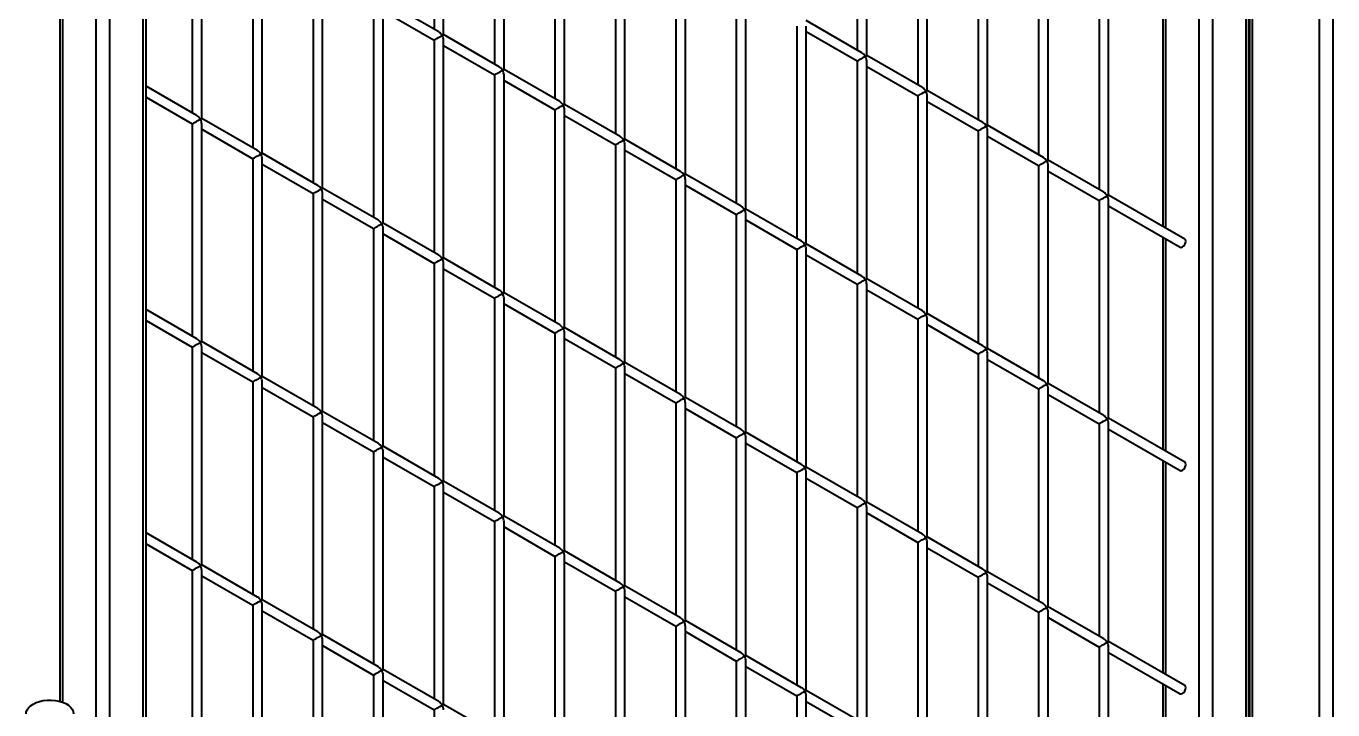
# Model space of a CAD drawing. Header units: millimetres. Extents: x 0 to 420, y 0 to 297.
# Drawn here: x 265.96 to 279.72, y 159.48 to 166.68 of the extents above; entities that cross this region are included whole.
import ezdxf

# ---------------------------------------------------------------- set-up
doc = ezdxf.new("R2010")
doc.units = ezdxf.units.MM

msp = doc.modelspace()

# ---------------------------------------------------------------- linework, layer by layer
at = {"color": 7, "linetype": 'Continuous', "lineweight": 40}
for p, q in [((266.7009, 156.4201), (266.7009, 185.8156)), ((266.8423, 185.7339), (266.8423, 156.5018)), ((267.1959, 156.7059), (267.1959, 185.1215)), ((267.2251, 156.7228), (267.2251, 185.023)), ((266.318, 183.2604), (266.318, 159.5682)), ((278.8065, 149.5949), (278.8065, 178.8271)), ((278.8358, 149.4964), (278.8358, 178.844)), ((278.453, 178.6229), (278.453, 150.2073)), ((278.8409, 175.484), (278.8409, 152.2697)), ((270.2571, 168.8847), (270.2571, 166.6485)), ((270.3571, 166.5908), (270.3571, 168.8847)), ((274.7119, 168.6646), (274.7119, 166.4285)), ((274.8119, 166.3707), (274.8119, 168.6646)), ((270.8935, 168.5173), (270.8935, 166.2811)), ((270.9935, 166.2234), (270.9935, 168.5173)), ((275.3483, 168.2973), (275.3483, 166.0611)), ((275.4483, 166.0033), (275.4483, 168.2972)), ((271.5299, 168.1499), (271.5299, 165.9137)), ((271.6299, 165.856), (271.6299, 168.1499)), ((267.7115, 168.0026), (267.7115, 165.7664)), ((267.8115, 165.7087), (267.8115, 168.0026)), ((275.9847, 167.9299), (275.9847, 165.6937)), ((276.0847, 165.636), (276.0847, 167.9299)), ((272.1663, 167.7825), (272.1663, 165.5464)), ((272.2663, 165.4886), (272.2663, 167.7825)), ((268.3479, 167.6352), (268.3479, 165.399)), ((268.4479, 165.3413), (268.4479, 167.6352)), ((276.6211, 167.5625), (276.6211, 165.3263)), ((276.7211, 165.2686), (276.7211, 167.5625)), ((272.8027, 167.4151), (272.8027, 165.179)), ((272.9027, 165.1212), (272.9027, 167.4151)), ((268.9843, 167.2678), (268.9843, 165.0316)), ((269.0843, 164.9739), (269.0843, 167.2678)), ((277.2575, 167.1951), (277.2575, 164.9589)), ((277.3575, 164.9012), (277.3575, 167.1951)), ((273.4391, 167.0478), (273.4391, 164.8116)), ((273.5391, 164.7539), (273.5391, 167.0478)), ((269.6207, 166.9004), (269.6207, 164.6643)), ((270.3071, 166.6196), (269.7207, 166.9582)), ((269.7207, 164.6065), (269.7207, 166.9004)), ((269.7207, 166.8427), (270.2571, 166.533)), ((274.7619, 166.3996), (274.1755, 166.7381)), ((277.9287, 166.8076), (277.9287, 164.5714)), ((270.9435, 166.2523), (270.3571, 166.5908)), ((274.0755, 166.6804), (274.0755, 164.4442)), ((274.1755, 164.3865), (274.1755, 166.6804)), ((274.1755, 166.6226), (274.7119, 166.313)), ((270.2571, 166.533), (270.2571, 164.2969)), ((270.3571, 164.2391), (270.3571, 166.533)), ((270.3571, 166.4753), (270.8935, 166.1657)), ((274.7119, 166.313), (274.7119, 164.0768)), ((275.3983, 166.0322), (274.8119, 166.3707)), ((274.8119, 164.0191), (274.8119, 166.313)), ((271.5799, 165.8849), (270.9935, 166.2234)), ((274.8119, 166.2553), (275.3483, 165.9456)), ((267.7615, 165.7375), (267.2251, 166.0472)), ((270.8935, 166.1657), (270.8935, 163.9295)), ((270.9935, 163.8718), (270.9935, 166.1657)), ((270.9935, 166.1079), (271.5299, 165.7983)), ((267.2251, 165.9317), (267.7115, 165.6509)), ((275.3483, 165.9456), (275.3483, 163.7094)), ((276.0347, 165.6648), (275.4483, 166.0033)), ((275.4483, 163.6517), (275.4483, 165.9456)), ((271.5299, 165.7983), (271.5299, 163.5621)), ((272.2163, 165.5175), (271.6299, 165.856)), ((271.6299, 163.5044), (271.6299, 165.7983)), ((275.4483, 165.8879), (275.9847, 165.5782)), ((267.7115, 165.6509), (267.7115, 163.4148)), ((268.3979, 165.3702), (267.8115, 165.7087)), ((267.8115, 163.357), (267.8115, 165.6509)), ((271.6299, 165.7405), (272.1663, 165.4309)), ((276.6711, 165.2974), (276.0847, 165.636)), ((267.8115, 165.5932), (268.3479, 165.2836)), ((272.8527, 165.1501), (272.2663, 165.4886)), ((275.9847, 165.5782), (275.9847, 163.3421)), ((276.0847, 163.2843), (276.0847, 165.5782)), ((276.0847, 165.5205), (276.6211, 165.2108)), ((272.1663, 165.4309), (272.1663, 163.1947)), ((272.2663, 163.137), (272.2663, 165.4309)), ((272.2663, 165.3732), (272.8027, 165.0635)), ((268.3479, 165.2836), (268.3479, 163.0474)), ((269.0343, 165.0028), (268.4479, 165.3413)), ((268.4479, 162.9897), (268.4479, 165.2836)), ((268.4479, 165.2258), (268.9843, 164.9162)), ((276.6211, 165.2108), (276.6211, 162.9747)), ((277.3075, 164.9301), (276.7211, 165.2686)), ((276.7211, 162.9169), (276.7211, 165.2108)), ((273.4891, 164.7827), (272.9027, 165.1212)), ((276.7211, 165.1531), (277.2575, 164.8435)), ((269.6707, 164.6354), (269.0843, 164.9739)), ((272.8027, 165.0635), (272.8027, 162.8273)), ((272.9027, 162.7696), (272.9027, 165.0635)), ((272.9027, 165.0058), (273.4391, 164.6961)), ((268.9843, 164.9162), (268.9843, 162.68)), ((269.0843, 162.6223), (269.0843, 164.9162)), ((269.0843, 164.8584), (269.6207, 164.5488)), ((277.2575, 164.8435), (277.2575, 162.6073)), ((278.1598, 164.438), (277.3575, 164.9012)), ((277.3575, 162.5496), (277.3575, 164.8435)), ((273.4391, 164.6961), (273.4391, 162.46)), ((274.1255, 164.4153), (273.5391, 164.7539)), ((273.5391, 162.4022), (273.5391, 164.6961)), ((277.3575, 164.7857), (278.1098, 164.3514)), ((269.6207, 164.5488), (269.6207, 162.3126)), ((270.3071, 164.268), (269.7207, 164.6065)), ((269.7207, 162.2549), (269.7207, 164.5488)), ((273.5391, 164.6384), (274.0755, 164.3287)), ((269.7207, 164.4911), (270.2571, 164.1814)), ((274.7619, 164.048), (274.1755, 164.3865)), ((277.9287, 164.456), (277.9287, 162.2198)), ((274.0755, 164.3287), (274.0755, 162.0926)), ((274.1755, 162.0348), (274.1755, 164.3287)), ((274.1755, 164.271), (274.7119, 163.9614)), ((270.2571, 164.1814), (270.2571, 161.9452)), ((270.9435, 163.9006), (270.3571, 164.2391)), ((270.3571, 161.8875), (270.3571, 164.1814)), ((270.3571, 164.1237), (270.8935, 163.814)), ((275.3983, 163.6806), (274.8119, 164.0191)), ((271.5799, 163.5332), (270.9935, 163.8718)), ((274.7119, 163.9614), (274.7119, 161.7252)), ((274.8119, 161.6675), (274.8119, 163.9614)), ((274.8119, 163.9036), (275.3483, 163.594)), ((267.7615, 163.3859), (267.2251, 163.6956)), ((270.8935, 163.814), (270.8935, 161.5779)), ((270.9935, 161.5201), (270.9935, 163.814)), ((270.9935, 163.7563), (271.5299, 163.4466)), ((267.2251, 163.5801), (267.7115, 163.2993)), ((275.3483, 163.594), (275.3483, 161.3578)), ((276.0347, 163.3132), (275.4483, 163.6517)), ((275.4483, 161.3001), (275.4483, 163.594)), ((271.5299, 163.4466), (271.5299, 161.2105)), ((272.2163, 163.1659), (271.6299, 163.5044)), ((271.6299, 161.1527), (271.6299, 163.4466)), ((275.4483, 163.5362), (275.9847, 163.2266)), ((267.7115, 163.2993), (267.7115, 161.0631)), ((268.3979, 163.0185), (267.8115, 163.357)), ((267.8115, 161.0054), (267.8115, 163.2993)), ((271.6299, 163.3889), (272.1663, 163.0793)), ((276.6711, 162.9458), (276.0847, 163.2843)), ((267.8115, 163.2416), (268.3479, 162.9319)), ((275.9847, 163.2266), (275.9847, 160.9904)), ((276.0847, 160.9327), (276.0847, 163.2266)), ((276.0847, 163.1689), (276.6211, 162.8592)), ((272.1663, 163.0793), (272.1663, 160.8431)), ((272.8527, 162.7985), (272.2663, 163.137)), ((272.2663, 160.7854), (272.2663, 163.0793)), ((272.2663, 163.0215), (272.8027, 162.7119)), ((268.3479, 162.9319), (268.3479, 160.6957)), ((269.0343, 162.6511), (268.4479, 162.9897)), ((268.4479, 160.638), (268.4479, 162.9319)), ((268.4479, 162.8742), (268.9843, 162.5645)), ((277.3075, 162.5784), (276.7211, 162.9169)), ((273.4891, 162.4311), (272.9027, 162.7696)), ((276.6211, 162.8592), (276.6211, 160.623)), ((276.7211, 160.5653), (276.7211, 162.8592)), ((276.7211, 162.8015), (277.2575, 162.4918)), ((269.6707, 162.2838), (269.0843, 162.6223)), ((272.8027, 162.7119), (272.8027, 160.4757)), ((272.9027, 160.418), (272.9027, 162.7119)), ((272.9027, 162.6541), (273.4391, 162.3445)), ((268.9843, 162.5645), (268.9843, 160.3284)), ((269.0843, 160.2706), (269.0843, 162.5645)), ((269.0843, 162.5068), (269.6207, 162.1972)), ((277.2575, 162.4918), (277.2575, 160.2557)), ((278.1598, 162.0864), (277.3575, 162.5496)), ((277.3575, 160.1979), (277.3575, 162.4918)), ((273.4391, 162.3445), (273.4391, 160.1083)), ((274.1255, 162.0637), (273.5391, 162.4022)), ((273.5391, 160.0506), (273.5391, 162.3445)), ((277.3575, 162.4341), (278.1098, 161.9998)), ((269.6207, 162.1972), (269.6207, 159.961)), ((270.3071, 161.9164), (269.7207, 162.2549)), ((269.7207, 159.9033), (269.7207, 162.1972)), ((273.5391, 162.2868), (274.0755, 161.9771)), ((269.7207, 162.1394), (270.2571, 161.8298)), ((277.9287, 162.1043), (277.9287, 159.8681)), ((274.0755, 161.9771), (274.0755, 159.7409)), ((274.7619, 161.6963), (274.1755, 162.0348)), ((274.1755, 159.6832), (274.1755, 161.9771)), ((274.1755, 161.9194), (274.7119, 161.6097)), ((270.2571, 161.8298), (270.2571, 159.5936)), ((270.9435, 161.549), (270.3571, 161.8875)), ((270.3571, 159.5359), (270.3571, 161.8298)), ((270.3571, 161.772), (270.8935, 161.4624)), ((275.3983, 161.3289), (274.8119, 161.6675)), ((271.5799, 161.1816), (270.9935, 161.5201)), ((274.7119, 161.6097), (274.7119, 159.3736)), ((274.8119, 159.3158), (274.8119, 161.6097)), ((274.8119, 161.552), (275.3483, 161.2423)), ((270.8935, 161.4624), (270.8935, 159.2262)), ((270.9935, 159.1685), (270.9935, 161.4624)), ((270.9935, 161.4047), (271.5299, 161.095)), ((267.7615, 161.0343), (267.2251, 161.3439)), ((267.2251, 161.2285), (267.7115, 160.9477)), ((275.3483, 161.2423), (275.3483, 159.0062)), ((276.0347, 160.9616), (275.4483, 161.3001)), ((275.4483, 158.9484), (275.4483, 161.2423)), ((271.5299, 161.095), (271.5299, 158.8588)), ((272.2163, 160.8142), (271.6299, 161.1527)), ((271.6299, 158.8011), (271.6299, 161.095)), ((275.4483, 161.1846), (275.9847, 160.875)), ((267.7115, 160.9477), (267.7115, 158.7115)), ((268.3979, 160.6669), (267.8115, 161.0054)), ((267.8115, 158.6538), (267.8115, 160.9477)), ((271.6299, 161.0373), (272.1663, 160.7276)), ((267.8115, 160.8899), (268.3479, 160.5803)), ((275.9847, 160.875), (275.9847, 158.6388)), ((276.6711, 160.5942), (276.0847, 160.9327)), ((276.0847, 158.5811), (276.0847, 160.875)), ((276.0847, 160.8172), (276.6211, 160.5076)), ((272.1663, 160.7276), (272.1663, 158.4914)), ((272.8527, 160.4468), (272.2663, 160.7854)), ((272.2663, 158.4337), (272.2663, 160.7276)), ((272.2663, 160.6699), (272.8027, 160.3602)), ((268.3479, 160.5803), (268.3479, 158.3441)), ((269.0343, 160.2995), (268.4479, 160.638)), ((268.4479, 158.2864), (268.4479, 160.5803)), ((277.3075, 160.2268), (276.7211, 160.5653)), ((268.4479, 160.5226), (268.9843, 160.2129)), ((273.4891, 160.0795), (272.9027, 160.418)), ((276.6211, 160.5076), (276.6211, 158.2714)), ((276.7211, 158.2137), (276.7211, 160.5076)), ((276.7211, 160.4498), (277.2575, 160.1402)), ((269.6707, 159.9321), (269.0843, 160.2706)), ((272.8027, 160.3602), (272.8027, 158.1241)), ((272.9027, 158.0663), (272.9027, 160.3602)), ((272.9027, 160.3025), (273.4391, 159.9928)), ((268.9843, 160.2129), (268.9843, 157.9767)), ((269.0843, 157.919), (269.0843, 160.2129)), ((269.0843, 160.1552), (269.6207, 159.8455)), ((277.2575, 160.1402), (277.2575, 157.904)), ((278.1598, 159.7348), (277.3575, 160.1979)), ((277.3575, 157.8463), (277.3575, 160.1402)), ((273.4391, 159.9928), (273.4391, 157.7567)), ((274.1255, 159.7121), (273.5391, 160.0506)), ((273.5391, 157.6989), (273.5391, 159.9928)), ((277.3575, 160.0825), (278.1098, 159.6482)), ((269.6207, 159.8455), (269.6207, 157.6093)), ((270.3071, 159.5647), (269.7207, 159.9033)), ((269.7207, 157.5516), (269.7207, 159.8455)), ((273.5391, 159.9351), (274.0755, 159.6255)), ((269.7207, 159.7878), (270.2571, 159.4781)), ((277.9287, 159.7527), (277.9287, 157.5165)), ((274.0755, 159.6255), (274.0755, 157.3893)), ((274.7619, 159.3447), (274.1755, 159.6832)), ((274.1755, 157.3316), (274.1755, 159.6255)), ((274.1755, 159.5677), (274.7119, 159.2581)), ((270.2571, 159.4781), (270.2571, 157.242)), ((270.9435, 159.1974), (270.3571, 159.5359))]:
    msp.add_line(p, q, dxfattribs=at)
at = {"color": 8, "linetype": 'Continuous', "lineweight": 40}
for p, q in [((266.3473, 183.2435), (266.3473, 159.5589)), ((279.5773, 148.0476), (279.5773, 180.2194)), ((279.7187, 180.2194), (279.7187, 148.0476)), ((278.3116, 150.3228), (278.3116, 178.5413)), ((278.8702, 175.48), (278.8702, 152.2528)), ((277.958, 166.7907), (277.958, 164.5545)), ((277.958, 164.4391), (277.958, 162.2029)), ((277.958, 162.0874), (277.958, 159.8512)), ((277.958, 159.7358), (277.958, 157.4996))]:
    msp.add_line(p, q, dxfattribs=at)
at = {"color": 7, "linetype": 'Continuous', "lineweight": 40, "flags": 128}
for points in [[(278.1348, 164.3539), (278.1483, 164.3648), (278.1598, 164.3803), (278.1675, 164.398), (278.1701, 164.4151), (278.1675, 164.4292), (278.1598, 164.438), (278.1598, 164.438)], [(278.1098, 164.3514), (278.1213, 164.3492), (278.1348, 164.3539)], [(278.1348, 162.0023), (278.1483, 162.0132), (278.1598, 162.0287), (278.1675, 162.0463), (278.1701, 162.0635), (278.1675, 162.0776), (278.1598, 162.0864), (278.1598, 162.0864)], [(278.1098, 161.9998), (278.1213, 161.9976), (278.1348, 162.0023)], [(278.1348, 159.6506), (278.1483, 159.6615), (278.1598, 159.677), (278.1675, 159.6947), (278.1701, 159.7119), (278.1675, 159.7259), (278.1598, 159.7348), (278.1598, 159.7348)], [(265.963, 159.4372), (265.9646, 159.4535), (265.9728, 159.4772), (265.9878, 159.4999), (266.0091, 159.5207), (266.0362, 159.5393), (266.0683, 159.5549), (266.1044, 159.5672), (266.1436, 159.5759), (266.1848, 159.5806), (266.2268, 159.5813), (266.2683, 159.5779), (266.3083, 159.5706), (266.3457, 159.5595), (266.3792, 159.545), (266.4081, 159.5274), (266.4315, 159.5073), (266.4488, 159.4852), (266.4593, 159.4617), (266.463, 159.4376), (266.463, 159.4372)], [(278.1098, 159.6482), (278.1213, 159.6459), (278.1348, 159.6506)]]:
    msp.add_lwpolyline(points, dxfattribs=at)
at = {"color": 7, "linetype": 'Continuous', "lineweight": 40}
for centre, major_axis, ratio, start_param, end_param in [((270.3071, 166.5619), (0.05, 0.0289), 0.0000704, 3.141552, 5.4977465), ((270.3071, 166.5619), (-0.0354, 0.0612), 0.5773346, 4.7123483, 5.4978278), ((270.3071, 166.5619), (0.05, 0.0289), 0.0000704, 5.4977465, 6.2831447), ((270.3071, 166.5619), (-0.0354, 0.0612), 0.5773346, 3.9269502, 4.7123483), ((274.7619, 166.3419), (0.05, 0.0289), 0.0000704, 3.141552, 5.4977465), ((274.7619, 166.3419), (-0.0354, 0.0612), 0.5773346, 4.7123483, 5.4978278), ((274.7619, 166.3419), (0.05, 0.0289), 0.0000704, 5.4977465, 6.2831447), ((274.7619, 166.3419), (-0.0354, 0.0612), 0.5773346, 3.9269502, 4.7123483), ((270.9435, 166.1945), (0.05, 0.0289), 0.0000704, 3.141552, 5.4977465), ((270.9435, 166.1945), (-0.0354, 0.0612), 0.5773346, 4.7123483, 5.4978278), ((270.9435, 166.1945), (0.05, 0.0289), 0.0000704, 5.4977465, 6.2831447), ((270.9435, 166.1945), (-0.0354, 0.0612), 0.5773346, 3.9269502, 4.7123483), ((275.3983, 165.9745), (-0.0354, 0.0612), 0.5773346, 4.7123483, 5.4978278), ((275.3983, 165.9745), (0.05, 0.0289), 0.0000704, 3.141552, 5.4977465), ((275.3983, 165.9745), (0.05, 0.0289), 0.0000704, 5.4977465, 6.2831447), ((275.3983, 165.9745), (-0.0354, 0.0612), 0.5773346, 3.9269502, 4.7123483), ((271.5799, 165.8271), (0.05, 0.0289), 0.0000704, 3.141552, 5.4977465), ((271.5799, 165.8271), (-0.0354, 0.0612), 0.5773346, 4.7123483, 5.4978278), ((271.5799, 165.8271), (0.05, 0.0289), 0.0000704, 5.4977465, 6.2831447), ((271.5799, 165.8271), (-0.0354, 0.0612), 0.5773346, 3.9269502, 4.7123483), ((267.7615, 165.6798), (0.05, 0.0289), 0.0000704, 3.141552, 5.4977465), ((267.7615, 165.6798), (-0.0354, 0.0612), 0.5773346, 4.7123483, 5.4978278), ((267.7615, 165.6798), (0.05, 0.0289), 0.0000704, 5.4977465, 6.2831447), ((267.7615, 165.6798), (-0.0354, 0.0612), 0.5773346, 3.9269502, 4.7123483), ((276.0347, 165.6071), (0.05, 0.0289), 0.0000704, 3.141552, 5.4977465), ((276.0347, 165.6071), (-0.0354, 0.0612), 0.5773346, 4.7123483, 5.4978278), ((276.0347, 165.6071), (0.05, 0.0289), 0.0000704, 5.4977465, 6.2831447), ((276.0347, 165.6071), (-0.0354, 0.0612), 0.5773346, 3.9269502, 4.7123483), ((272.2163, 165.4598), (-0.0354, 0.0612), 0.5773346, 4.7123483, 5.4978278), ((272.2163, 165.4598), (0.05, 0.0289), 0.0000704, 5.4977465, 6.2831447), ((268.3979, 165.3124), (-0.0354, 0.0612), 0.5773346, 4.7123483, 5.4978278), ((272.2163, 165.4598), (0.05, 0.0289), 0.0000704, 3.141552, 5.4977465), ((272.2163, 165.4598), (-0.0354, 0.0612), 0.5773346, 3.9269502, 4.7123483), ((268.3979, 165.3124), (0.05, 0.0289), 0.0000704, 3.141552, 5.4977465), ((268.3979, 165.3124), (0.05, 0.0289), 0.0000704, 5.4977465, 6.2831447), ((268.3979, 165.3124), (-0.0354, 0.0612), 0.5773346, 3.9269502, 4.7123483), ((276.6711, 165.2397), (0.05, 0.0289), 0.0000704, 3.141552, 5.4977465), ((276.6711, 165.2397), (-0.0354, 0.0612), 0.5773346, 4.7123483, 5.4978278), ((276.6711, 165.2397), (0.05, 0.0289), 0.0000704, 5.4977465, 6.2831447), ((276.6711, 165.2397), (-0.0354, 0.0612), 0.5773346, 3.9269502, 4.7123483), ((272.8527, 165.0924), (0.05, 0.0289), 0.0000704, 3.141552, 5.4977465), ((272.8527, 165.0924), (-0.0354, 0.0612), 0.5773346, 4.7123483, 5.4978278), ((272.8527, 165.0924), (0.05, 0.0289), 0.0000704, 5.4977465, 6.2831447), ((272.8527, 165.0924), (-0.0354, 0.0612), 0.5773346, 3.9269502, 4.7123483), ((269.0343, 164.945), (0.05, 0.0289), 0.0000704, 3.141552, 5.4977465), ((269.0343, 164.945), (-0.0354, 0.0612), 0.5773346, 4.7123483, 5.4978278), ((269.0343, 164.945), (0.05, 0.0289), 0.0000704, 5.4977465, 6.2831447), ((269.0343, 164.945), (-0.0354, 0.0612), 0.5773346, 3.9269502, 4.7123483), ((277.3075, 164.8723), (0.05, 0.0289), 0.0000704, 3.141552, 5.4977465), ((277.3075, 164.8723), (-0.0354, 0.0612), 0.5773346, 4.7123483, 5.4978278), ((277.3075, 164.8723), (0.05, 0.0289), 0.0000704, 5.4977465, 6.2831447), ((277.3075, 164.8723), (-0.0354, 0.0612), 0.5773346, 3.9269502, 4.7123483), ((273.4891, 164.725), (0.05, 0.0289), 0.0000704, 3.141552, 5.4977465), ((273.4891, 164.725), (-0.0354, 0.0612), 0.5773346, 4.7123483, 5.4978278), ((273.4891, 164.725), (0.05, 0.0289), 0.0000704, 5.4977465, 6.2831447), ((273.4891, 164.725), (-0.0354, 0.0612), 0.5773346, 3.9269502, 4.7123483), ((269.6707, 164.5777), (0.05, 0.0289), 0.0000704, 3.141552, 5.4977465), ((269.6707, 164.5777), (-0.0354, 0.0612), 0.5773346, 4.7123483, 5.4978278), ((269.6707, 164.5777), (0.05, 0.0289), 0.0000704, 5.4977465, 6.2831447), ((269.6707, 164.5777), (-0.0354, 0.0612), 0.5773346, 3.9269502, 4.7123483), ((274.1255, 164.3576), (-0.0354, 0.0612), 0.5773346, 4.7123483, 5.4978278), ((274.1255, 164.3576), (0.05, 0.0289), 0.0000704, 5.4977465, 6.2831447), ((270.3071, 164.2103), (-0.0354, 0.0612), 0.5773346, 4.7123483, 5.4978278), ((274.1255, 164.3576), (0.05, 0.0289), 0.0000704, 3.141552, 5.4977465), ((274.1255, 164.3576), (-0.0354, 0.0612), 0.5773346, 3.9269502, 4.7123483), ((270.3071, 164.2103), (0.05, 0.0289), 0.0000704, 3.141552, 5.4977465), ((270.3071, 164.2103), (0.05, 0.0289), 0.0000704, 5.4977465, 6.2831447), ((270.3071, 164.2103), (-0.0354, 0.0612), 0.5773346, 3.9269502, 4.7123483), ((274.7619, 163.9902), (0.05, 0.0289), 0.0000704, 3.141552, 5.4977465), ((274.7619, 163.9902), (-0.0354, 0.0612), 0.5773346, 4.7123483, 5.4978278), ((274.7619, 163.9902), (0.05, 0.0289), 0.0000704, 5.4977465, 6.2831447), ((274.7619, 163.9902), (-0.0354, 0.0612), 0.5773346, 3.9269502, 4.7123483), ((270.9435, 163.8429), (0.05, 0.0289), 0.0000704, 3.141552, 5.4977465), ((270.9435, 163.8429), (-0.0354, 0.0612), 0.5773346, 4.7123483, 5.4978278), ((270.9435, 163.8429), (0.05, 0.0289), 0.0000704, 5.4977465, 6.2831447), ((270.9435, 163.8429), (-0.0354, 0.0612), 0.5773346, 3.9269502, 4.7123483), ((275.3983, 163.6228), (0.05, 0.0289), 0.0000704, 3.141552, 5.4977465), ((275.3983, 163.6228), (-0.0354, 0.0612), 0.5773346, 4.7123483, 5.4978278), ((275.3983, 163.6228), (0.05, 0.0289), 0.0000704, 5.4977465, 6.2831447), ((275.3983, 163.6228), (-0.0354, 0.0612), 0.5773346, 3.9269502, 4.7123483), ((271.5799, 163.4755), (0.05, 0.0289), 0.0000704, 3.141552, 5.4977465), ((271.5799, 163.4755), (-0.0354, 0.0612), 0.5773346, 4.7123483, 5.4978278), ((271.5799, 163.4755), (0.05, 0.0289), 0.0000704, 5.4977465, 6.2831447), ((271.5799, 163.4755), (-0.0354, 0.0612), 0.5773346, 3.9269502, 4.7123483), ((267.7615, 163.3282), (0.05, 0.0289), 0.0000704, 3.141552, 5.4977465), ((267.7615, 163.3282), (-0.0354, 0.0612), 0.5773346, 4.7123483, 5.4978278), ((267.7615, 163.3282), (0.05, 0.0289), 0.0000704, 5.4977465, 6.2831447), ((267.7615, 163.3282), (-0.0354, 0.0612), 0.5773346, 3.9269502, 4.7123483), ((276.0347, 163.2555), (-0.0354, 0.0612), 0.5773346, 4.7123483, 5.4978278), ((276.0347, 163.2555), (0.05, 0.0289), 0.0000704, 5.4977465, 6.2831447), ((272.2163, 163.1081), (-0.0354, 0.0612), 0.5773346, 4.7123483, 5.4978278), ((276.0347, 163.2555), (0.05, 0.0289), 0.0000704, 3.141552, 5.4977465), ((276.0347, 163.2555), (-0.0354, 0.0612), 0.5773346, 3.9269502, 4.7123483), ((268.3979, 162.9608), (-0.0354, 0.0612), 0.5773346, 4.7123483, 5.4978278), ((272.2163, 163.1081), (0.05, 0.0289), 0.0000704, 3.141552, 5.4977465), ((272.2163, 163.1081), (0.05, 0.0289), 0.0000704, 5.4977465, 6.2831447), ((272.2163, 163.1081), (-0.0354, 0.0612), 0.5773346, 3.9269502, 4.7123483), ((268.3979, 162.9608), (0.05, 0.0289), 0.0000704, 3.141552, 5.4977465), ((268.3979, 162.9608), (0.05, 0.0289), 0.0000704, 5.4977465, 6.2831447), ((268.3979, 162.9608), (-0.0354, 0.0612), 0.5773346, 3.9269502, 4.7123483), ((276.6711, 162.8881), (0.05, 0.0289), 0.0000704, 3.141552, 5.4977465), ((276.6711, 162.8881), (-0.0354, 0.0612), 0.5773346, 4.7123483, 5.4978278), ((276.6711, 162.8881), (0.05, 0.0289), 0.0000704, 5.4977465, 6.2831447), ((276.6711, 162.8881), (-0.0354, 0.0612), 0.5773346, 3.9269502, 4.7123483), ((272.8527, 162.7407), (0.05, 0.0289), 0.0000704, 3.141552, 5.4977465), ((272.8527, 162.7407), (-0.0354, 0.0612), 0.5773346, 4.7123483, 5.4978278), ((272.8527, 162.7407), (0.05, 0.0289), 0.0000704, 5.4977465, 6.2831447), ((272.8527, 162.7407), (-0.0354, 0.0612), 0.5773346, 3.9269502, 4.7123483), ((269.0343, 162.5934), (0.05, 0.0289), 0.0000704, 3.141552, 5.4977465), ((269.0343, 162.5934), (-0.0354, 0.0612), 0.5773346, 4.7123483, 5.4978278), ((269.0343, 162.5934), (0.05, 0.0289), 0.0000704, 5.4977465, 6.2831447), ((269.0343, 162.5934), (-0.0354, 0.0612), 0.5773346, 3.9269502, 4.7123483), ((277.3075, 162.5207), (0.05, 0.0289), 0.0000704, 3.141552, 5.4977465), ((277.3075, 162.5207), (-0.0354, 0.0612), 0.5773346, 4.7123483, 5.4978278), ((277.3075, 162.5207), (0.05, 0.0289), 0.0000704, 5.4977465, 6.2831447), ((277.3075, 162.5207), (-0.0354, 0.0612), 0.5773346, 3.9269502, 4.7123483), ((273.4891, 162.3734), (0.05, 0.0289), 0.0000704, 3.141552, 5.4977465), ((273.4891, 162.3734), (-0.0354, 0.0612), 0.5773346, 4.7123483, 5.4978278), ((273.4891, 162.3734), (0.05, 0.0289), 0.0000704, 5.4977465, 6.2831447), ((273.4891, 162.3734), (-0.0354, 0.0612), 0.5773346, 3.9269502, 4.7123483), ((269.6707, 162.226), (0.05, 0.0289), 0.0000704, 3.141552, 5.4977465), ((269.6707, 162.226), (-0.0354, 0.0612), 0.5773346, 4.7123483, 5.4978278), ((269.6707, 162.226), (0.05, 0.0289), 0.0000704, 5.4977465, 6.2831447), ((269.6707, 162.226), (-0.0354, 0.0612), 0.5773346, 3.9269502, 4.7123483), ((274.1255, 162.006), (-0.0354, 0.0612), 0.5773346, 4.7123483, 5.4978278), ((270.3071, 161.8586), (-0.0354, 0.0612), 0.5773346, 4.7123483, 5.4978278), ((274.1255, 162.006), (0.05, 0.0289), 0.0000704, 3.141552, 5.4977465), ((274.1255, 162.006), (0.05, 0.0289), 0.0000704, 5.4977465, 6.2831447), ((274.1255, 162.006), (-0.0354, 0.0612), 0.5773346, 3.9269502, 4.7123483), ((270.3071, 161.8586), (0.05, 0.0289), 0.0000704, 3.141552, 5.4977465), ((270.3071, 161.8586), (0.05, 0.0289), 0.0000704, 5.4977465, 6.2831447), ((270.3071, 161.8586), (-0.0354, 0.0612), 0.5773346, 3.9269502, 4.7123483), ((274.7619, 161.6386), (0.05, 0.0289), 0.0000704, 3.141552, 5.4977465), ((274.7619, 161.6386), (-0.0354, 0.0612), 0.5773346, 4.7123483, 5.4978278), ((274.7619, 161.6386), (0.05, 0.0289), 0.0000704, 5.4977465, 6.2831447), ((274.7619, 161.6386), (-0.0354, 0.0612), 0.5773346, 3.9269502, 4.7123483), ((270.9435, 161.4913), (0.05, 0.0289), 0.0000704, 3.141552, 5.4977465), ((270.9435, 161.4913), (-0.0354, 0.0612), 0.5773346, 4.7123483, 5.4978278), ((270.9435, 161.4913), (0.05, 0.0289), 0.0000704, 5.4977465, 6.2831447), ((270.9435, 161.4913), (-0.0354, 0.0612), 0.5773346, 3.9269502, 4.7123483), ((275.3983, 161.2712), (0.05, 0.0289), 0.0000704, 3.141552, 5.4977465), ((275.3983, 161.2712), (-0.0354, 0.0612), 0.5773346, 4.7123483, 5.4978278), ((275.3983, 161.2712), (0.05, 0.0289), 0.0000704, 5.4977465, 6.2831447), ((275.3983, 161.2712), (-0.0354, 0.0612), 0.5773346, 3.9269502, 4.7123483), ((271.5799, 161.1239), (0.05, 0.0289), 0.0000704, 3.141552, 5.4977465), ((271.5799, 161.1239), (-0.0354, 0.0612), 0.5773346, 4.7123483, 5.4978278), ((271.5799, 161.1239), (0.05, 0.0289), 0.0000704, 5.4977465, 6.2831447), ((271.5799, 161.1239), (-0.0354, 0.0612), 0.5773346, 3.9269502, 4.7123483), ((267.7615, 160.9765), (0.05, 0.0289), 0.0000704, 3.141552, 5.4977465), ((267.7615, 160.9765), (-0.0354, 0.0612), 0.5773346, 4.7123483, 5.4978278), ((267.7615, 160.9765), (0.05, 0.0289), 0.0000704, 5.4977465, 6.2831447), ((267.7615, 160.9765), (-0.0354, 0.0612), 0.5773346, 3.9269502, 4.7123483), ((276.0347, 160.9038), (-0.0354, 0.0612), 0.5773346, 4.7123483, 5.4978278), ((272.2163, 160.7565), (-0.0354, 0.0612), 0.5773346, 4.7123483, 5.4978278), ((276.0347, 160.9038), (0.05, 0.0289), 0.0000704, 3.141552, 5.4977465), ((276.0347, 160.9038), (0.05, 0.0289), 0.0000704, 5.4977465, 6.2831447), ((276.0347, 160.9038), (-0.0354, 0.0612), 0.5773346, 3.9269502, 4.7123483), ((272.2163, 160.7565), (0.05, 0.0289), 0.0000704, 3.141552, 5.4977465), ((272.2163, 160.7565), (0.05, 0.0289), 0.0000704, 5.4977465, 6.2831447), ((272.2163, 160.7565), (-0.0354, 0.0612), 0.5773346, 3.9269502, 4.7123483), ((268.3979, 160.6092), (0.05, 0.0289), 0.0000704, 3.141552, 5.4977465), ((268.3979, 160.6092), (-0.0354, 0.0612), 0.5773346, 4.7123483, 5.4978278), ((268.3979, 160.6092), (0.05, 0.0289), 0.0000704, 5.4977465, 6.2831447), ((268.3979, 160.6092), (-0.0354, 0.0612), 0.5773346, 3.9269502, 4.7123483), ((276.6711, 160.5364), (0.05, 0.0289), 0.0000704, 3.141552, 5.4977465), ((276.6711, 160.5364), (-0.0354, 0.0612), 0.5773346, 4.7123483, 5.4978278), ((276.6711, 160.5364), (0.05, 0.0289), 0.0000704, 5.4977465, 6.2831447), ((276.6711, 160.5364), (-0.0354, 0.0612), 0.5773346, 3.9269502, 4.7123483), ((272.8527, 160.3891), (0.05, 0.0289), 0.0000704, 3.141552, 5.4977465), ((272.8527, 160.3891), (-0.0354, 0.0612), 0.5773346, 4.7123483, 5.4978278), ((272.8527, 160.3891), (0.05, 0.0289), 0.0000704, 5.4977465, 6.2831447), ((272.8527, 160.3891), (-0.0354, 0.0612), 0.5773346, 3.9269502, 4.7123483), ((269.0343, 160.2418), (0.05, 0.0289), 0.0000704, 3.141552, 5.4977465), ((269.0343, 160.2418), (-0.0354, 0.0612), 0.5773346, 4.7123483, 5.4978278), ((269.0343, 160.2418), (0.05, 0.0289), 0.0000704, 5.4977465, 6.2831447), ((269.0343, 160.2418), (-0.0354, 0.0612), 0.5773346, 3.9269502, 4.7123483), ((277.3075, 160.1691), (0.05, 0.0289), 0.0000704, 3.141552, 5.4977465), ((277.3075, 160.1691), (-0.0354, 0.0612), 0.5773346, 4.7123483, 5.4978278), ((277.3075, 160.1691), (0.05, 0.0289), 0.0000704, 5.4977465, 6.2831447), ((277.3075, 160.1691), (-0.0354, 0.0612), 0.5773346, 3.9269502, 4.7123483), ((273.4891, 160.0217), (0.05, 0.0289), 0.0000704, 3.141552, 5.4977465), ((273.4891, 160.0217), (-0.0354, 0.0612), 0.5773346, 4.7123483, 5.4978278), ((273.4891, 160.0217), (0.05, 0.0289), 0.0000704, 5.4977465, 6.2831447), ((273.4891, 160.0217), (-0.0354, 0.0612), 0.5773346, 3.9269502, 4.7123483), ((269.6707, 159.8744), (0.05, 0.0289), 0.0000704, 3.141552, 5.4977465), ((269.6707, 159.8744), (-0.0354, 0.0612), 0.5773346, 4.7123483, 5.4978278), ((269.6707, 159.8744), (0.05, 0.0289), 0.0000704, 5.4977465, 6.2831447), ((269.6707, 159.8744), (-0.0354, 0.0612), 0.5773346, 3.9269502, 4.7123483), ((274.1255, 159.6543), (-0.0354, 0.0612), 0.5773346, 4.7123483, 5.4978278), ((274.1255, 159.6543), (0.05, 0.0289), 0.0000704, 3.141552, 5.4977465), ((274.1255, 159.6543), (0.05, 0.0289), 0.0000704, 5.4977465, 6.2831447), ((274.1255, 159.6543), (-0.0354, 0.0612), 0.5773346, 3.9269502, 4.7123483), ((270.3071, 159.507), (0.05, 0.0289), 0.0000704, 3.141552, 5.4977465), ((270.3071, 159.507), (-0.0354, 0.0612), 0.5773346, 4.7123483, 5.4978278), ((270.3071, 159.507), (0.05, 0.0289), 0.0000704, 5.4977465, 6.2831447), ((270.3071, 159.507), (-0.0354, 0.0612), 0.5773346, 3.9269502, 4.7123483)]:
    msp.add_ellipse(centre, major_axis=major_axis, ratio=ratio, start_param=start_param, end_param=end_param, dxfattribs=at)

doc.saveas('drawing.dxf')
